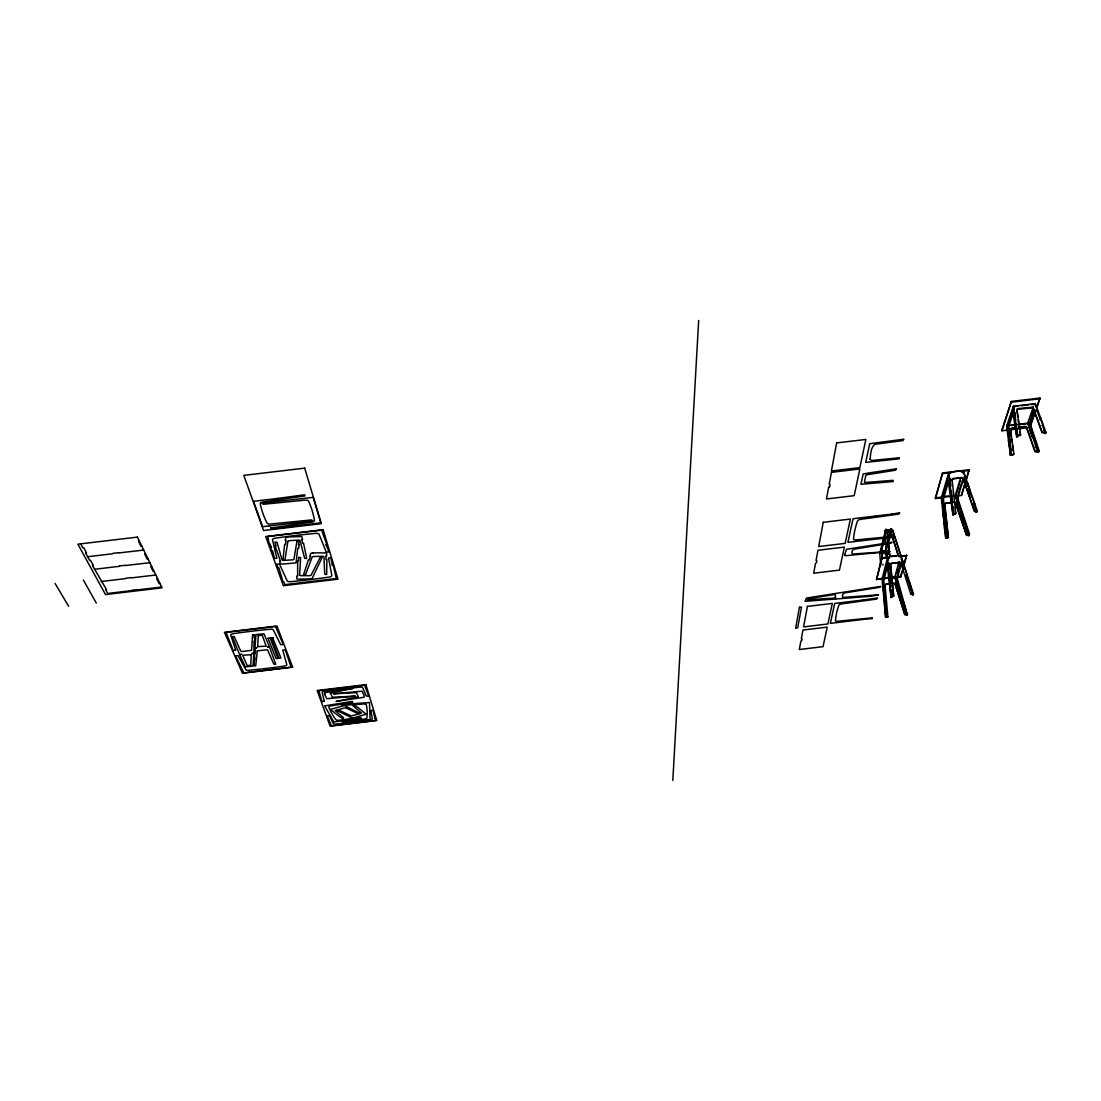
<?xml version="1.0" encoding="UTF-8"?>
<svg xmlns="http://www.w3.org/2000/svg" width="1101" height="1101" viewBox="0 0 1101 1101"><rect width="100%" height="100%" fill="white"/><g stroke="black" fill="none" stroke-linecap="round" stroke-linejoin="round"><path stroke-width="0.75" stroke-dasharray="5 3.75" d="M882.961 563.808L883.098 565.157M882.878 564.125L883.016 565.474"/><path stroke-width="1.5" d="M884.86 531.164L885.617 530.076M879.493 552.592L880.25 552.165M886.814 530.985L886.511 529.32L886.085 530.613M887.943 616.739L885.603 617.372L883.098 580.667A297.82 43.489 87.2 0 1 884.998 572.685L885.176 572.025A298.027 43.558 87.2 0 1 887.213 564.909L891.026 597.54M672.807 780.526L698.667 320.474M299.582 575.011L300.642 557.601L298.688 557.244L298.481 561.028L297.628 561.056L297.655 576.016L296.816 576.057L296.664 578.823L298.729 579.195L311.955 578.823L322.208 557.299L320.074 557.656L311.211 575.011A1.638 0.716 -4 0 1 309.422 575.672L301.013 575.672A1.638 0.716 -3.9 0 1 299.596 575.011M951.911 502.276L945.979 502.992A1.569 1.362 13.2 0 0 944.754 504.396L948.401 536.958L946.543 538.238L945.745 538.265L942.717 499.125A322.332 58.257 87.3 0 1 945.264 489.821L945.498 489.05A322.565 58.339 87.3 0 1 948.209 480.669L952.957 515.007L955.916 513.066M946.516 537.949L943.516 499.097A322.332 58.381 87.3 0 1 946.062 489.794L946.296 489.037A322.579 58.477 87.3 0 1 949.021 480.642L949.626 481.398M1010.401 429.541L1013.938 453.846L1013.25 454.947L1010.374 455.222L1007.952 426.816A146.268 30.484 88.5 0 1 1010.168 419.453L1010.47 418.573A146.392 30.539 88.5 0 1 1012.851 412.283L1016.732 436.863M1010.966 453.075L1011.241 455.195L1008.819 426.789A146.282 30.553 88.5 0 1 1011.035 419.426L1011.324 418.545A146.392 30.608 88.5 0 1 1013.113 413.728M885.81 616.574L886.566 615.927L883.828 580.654A297.82 43.613 87.2 0 1 885.741 572.658L885.92 571.997A298.027 43.668 87.2 0 1 887.695 565.721M946.034 537.329L946.846 537.205M1016.994 409.6L1017.737 416.687M1010.236 429.679L1010.512 428.702M287.898 541.458L285.008 559.501L282.971 559.969L284.608 544.472L285.476 544.458L286.109 540.495L285.242 540.508L285.723 537.522L287.98 536.985L301.798 536.531L302.569 539.449L301.702 539.545L302.72 543.399L303.573 543.302L306.697 558.496L304.647 558.303L300.022 540.715A1.693 0.771 -3.8 0 0 298.33 540.109L289.535 540.66A1.693 0.771 -3.6 0 0 287.898 541.458M886.071 531.164L885.699 529.347L880.194 551.835M889.677 551.546L845.141 555.744L845.334 554.835L844.55 554.932L846.531 549.275L892.099 542.201L891.149 543.151L854.472 549.096C852.229 548.986 850.481 554.326 853.371 553.996L889.663 551.436M795.693 627.955L799.422 607.257M891.039 530.572L890.709 528.728M886.443 530.297L891.769 530.09M805.175 601.105L806.427 598.049L880.786 586.379L879.823 587.26L844.825 592.875C842.705 592.723 841.081 597.747 843.806 597.361L878.529 594.801L871.001 596.247L835.934 598.999L836.113 598.173L835.191 599.054L805.285 601.284M828.626 487.371L826.452 498.973L854.183 495.67L859.867 468.957L831.448 472.343L829.204 484.275M829.645 486.835L830.058 484.591M800.895 641.002L799.298 649.521L823.053 646.659L827.236 627.116L802.959 630.033L801.322 638.745M815.552 563.203L813.667 573.222L839.43 570.125L844.371 547.101L817.988 550.252L816.047 560.533M801.748 640.603L802.065 638.965M816.488 562.735L816.859 560.794M948.401 537.082L948.126 537.838M891.796 595.627L891.934 597.003L893.682 595.93M840.283 602.756L862.633 600.073M853.881 541.637L861.78 540.687M886.814 546.481L885.507 552.138L886.401 551.381M875.391 516.052L891.617 514.112M887.833 545.16L890.805 533.902M883.112 542.215L880.649 552.73L885.548 535.636M880.318 551.821L880.649 552.73M880.456 552.468L881.172 552.385M885.837 531.04L886.58 530.957M884.722 536.036L881.006 552.22M885.066 534.687L885.741 531.976M881.13 552.138L881.117 551.422L885.245 550.927L885.507 552.138M865.083 619.189L872.212 618.624L872.419 617.826L837.778 621.239A2.697 1.046 -10.6 0 1 835.466 620.524A289.549 108.187 -13.5 0 1 836.526 613.34L836.664 612.707A289.756 108.325 -13.5 0 1 838.852 605.261A2.739 1.087 -10.7 0 1 841.659 603.885L876.657 599.082L877.58 597.967L862.661 600.073M891.645 514.112L899.765 512.777L898.733 514.098L860.597 519.355A2.986 1.28 -11.5 0 0 857.514 520.952A318.285 127.606 -14.8 0 0 854.968 529.774L854.803 530.517A318.024 127.427 -14.8 0 0 853.509 539.036A2.945 1.239 -11.3 0 0 856 539.917L893.64 536.311L893.393 537.247L861.808 540.687M883.277 541.541L885.782 532.333M882.465 579.14L876.492 579.181L881.915 557.877L889.319 556.982L889.374 557.973M876.63 579.842L881.915 557.877M886.704 544.211L885.218 552.124M887.888 539.559L889.952 531.48M890.296 530.118L890.654 528.728M885.245 550.927L881.034 551.739M890.737 529.457L888.012 530.104M886.071 549.399L886.745 546.77M888.012 541.637L888.466 540.054M888.617 539.462L889.993 534.095M890.792 530.448L891.521 530.365M891.012 530.104L891.397 528.631L891.741 530.613M890.874 531.219L888.19 540.963M891.48 529.375L891.48 530.118M886.016 551.807L885.479 551.862M881.997 579.195L887.53 557.877L891.039 597.54L892.016 596.687L891.232 589.696M883.456 576.429L882.08 578.906L885.603 617.372M884.103 573.951L884.75 571.474M885.066 570.235L885.892 567.07M886.222 565.818L886.869 563.299M887.53 560.753L887.874 559.487M883.745 578.314L883.883 578.961M889.415 569.602L888.576 569.96L889.415 569.63L888.768 562.9C886.718 563.478 890.007 562.405 888.796 564.345M884.447 597.403C882.796 596.646 885.933 597.568 884.653 599.605M889.223 576.745L890.062 576.374L890.681 584.039M885.08 604.036L884.612 604.05M899.035 556.143L906.673 555.592L900.714 576.938L893.42 577.571M893.475 577.819L893.42 576.841L895.154 576.938M899.173 556.803L899.118 555.812M885.713 610.738L884.97 610.752L885.768 611.289M891.37 589.943L890.613 589.985M904.967 614.386L906.742 614.606L894.741 577.447L898.994 561.84M899.957 556.033L900.976 555.592L892.594 529.911L891.645 529.347M895.361 577.585L895.787 576.071M896.462 573.607L896.792 572.369M897.136 571.13L897.81 568.639M898.333 566.726L899.022 564.207M901.1 556.569L913.513 594.045L912.275 594.595M886.553 616.56L886.305 617.083M902.063 561.304L902.792 561.152L902.063 561.304L904.293 568.722M896.916 582.429L896.186 579.594M900.714 576.938L901.953 571.364M903.329 566.423L906.522 554.918M898.471 588.966L899.09 588.54L902.655 601.903M899.077 588.526L899.256 589.654M904.829 568.02L904.114 568.171L905.366 569.657M906.247 574.75L906.701 574.653M944.314 516.796L943.419 517.14L944.328 516.741L943.529 516.782L942.759 509.735L943.433 510.066M902.476 601.944L903.274 601.49L905.283 608.013M909.123 581.177L908.394 581.342L909.123 581.177L911.105 587.824M945.773 531.219L945.167 531.232M941.809 497.79L935.52 498.547L935.368 497.845L942.607 472.907L969.169 469.742L965.894 481.385M935.52 498.547L942.607 472.907M904.568 608.454L905.38 608.013M910.555 587.948L911.284 587.81M901.224 563.106L901.045 563.313A299.362 70.973 75.7 0 0 898.788 570.456L898.609 571.116A299.155 70.863 75.7 0 0 896.696 579.112L906.66 614.909L904.802 614.578L895.223 584.204A1.445 1.28 13.4 0 0 893.585 583.2L892.663 583.31M912.55 595.022L913.513 594.045M905.972 612.789L907.375 614.757L897.411 578.961A299.155 70.973 75.7 0 1 899.324 570.965L899.503 570.304A299.362 71.083 75.7 0 1 901.458 564.001M942.621 496.056L943.048 494.61M943.474 493.179L943.915 491.734M944.768 488.83L945.208 487.371M945.869 485.142L946.296 483.669M946.736 482.21L947.617 479.252M948.057 477.765L948.498 476.279M950.493 472.343L950.645 473.045L950.493 472.343L961.173 470.691L961.737 471.723M941.878 503.116L941.919 497.418M949.365 478.618L950.094 478.219L950.81 486.023M943.02 506.267L942.773 502.703L941.988 502.73M949.984 478.605L949.282 478.261M950.08 485.348C951.209 484.371 949.021 490.289 950.975 492.89M950.769 492.918L951.581 492.876M953.37 478.508A1.61 1.376 12.8 0 0 952.117 479.953L955.806 513.438L955.076 514.263L954.003 514.401L953.315 506.873L952.393 507.272L951.347 490.785M944.19 524.172C945.511 522.356 943.474 528.246 945.085 530.888L945.883 530.875M952.503 499.648L951.691 499.703M953.507 495.684L952.324 495.464M953.659 496.372L953.617 495.312M953.893 502.042A1.569 1.362 13.4 0 1 955.668 503.102L966.499 534.783L968.577 535.265L955.049 495.945L960.691 477.696M952.393 507.286L953.315 506.887M955.696 496.124L956.26 494.349M956.7 492.918L957.154 491.473M957.595 490.028L958.489 487.124M958.943 485.665L959.522 483.807M960.086 481.963L960.54 480.49M962.838 473.058L963.416 471.159L977.344 511.181L975.954 511.979M957.086 502.538L956.686 501.395L957.567 500.886M964.325 476.884L964.999 476.747M952.998 515.02L948.677 472.907L941.3 497.845L945.745 538.265M964.751 483.807L961.476 495.436L958.352 495.808M966.224 479.128L969.169 469.742M961.476 495.436L964.916 484.509M959.219 508.167L959.893 507.657L962.136 514.883M964.448 476.513L966.637 483.532M959.508 508.098L959.15 507.836M969.444 490.716L970.05 490.234L969.155 490.771L969.94 490.633L967.628 483.256L966.843 483.422M962.756 519.039L961.379 515.048L962.26 514.539M1016.842 410.04L1017.228 409.063M963.925 521.86L964.614 521.379L966.871 528.618M971.701 497.363L972.472 497.198L971.701 497.363L969.279 490.399M966.995 528.274L966.1 528.783L968.453 535.609L969.224 535.458L969.417 533.724L958.572 500.872A2.849 0.757 78 0 1 958.145 497.28A323.749 90.75 75.6 0 1 960.705 487.977L960.953 487.22A323.997 90.888 75.6 0 1 963.526 479.788M974.922 504.23L973.807 504.175M1036.757 408.333L1039.963 398.025L1011.365 401.425L1001.855 430.023L1002.034 430.766L1008.75 429.954M1002.034 430.766L1011.365 401.425M963.857 479.018A2.904 0.771 78.1 0 0 963.141 478.963A323.997 90.764 75.6 0 0 960.182 487.371L959.934 488.142A323.749 90.612 75.6 0 0 957.388 497.432A2.849 0.757 78 0 0 957.815 501.024L968.646 533.889L968.453 535.609L966.389 535.141L955.558 503.46A1.569 1.362 13.4 0 0 954.044 502.386M976.229 512.323L974.137 504.382M1044.409 433.202L1045.537 433.45L1045.95 432.335L1035.298 403.64L1013.319 406.255L1006.658 426.101L1010.374 455.222M1008.103 424.325L1006.809 425.674C1005.901 427.807 1009.011 434.51 1007.676 432.473M1008.833 422.151L1009.204 421.064M1009.934 418.875L1010.305 417.774M1010.677 416.673L1011.337 414.692M1011.709 413.577L1012.452 411.361M1012.837 410.26L1013.581 408.031M1013.993 406.82L1013.168 406.696L1014.062 413.577L1015.081 413.109L1014.062 413.577M1008.626 439.918L1009.479 439.891L1008.626 439.918C1007.773 442.024 1010.897 449.497 1009.576 447.378M1016.237 428.661L1015.081 413.109M1016.017 428.674L1017.049 428.206L1017.627 436.849L1016.76 436.877L1013.319 406.255M1033.44 406.737L1027.605 423.279L1028.912 424.449M1034.224 404.494L1035.367 404.686M1028.265 423.527L1028.885 421.779M1029.655 419.605L1030.041 418.504M1030.811 416.316L1031.21 415.215M1031.83 413.453L1032.298 412.118M1032.697 411.017L1033.481 408.801M1035.064 404.328L1030.591 404.618M1034.293 413.962L1029.752 426.706L1030.701 430.133M1036.564 407.59L1039.963 398.025M1029.944 427.436L1035.614 411.513M1036.798 410.948L1037.624 410.769M1032.738 437.496L1033.729 437.551M1039.674 417.843L1040.5 417.664L1039.674 417.843L1036.949 410.508M1035.435 445.41L1036.179 444.212L1034.183 438.762M1042.661 425.536L1043.239 425.027L1042.124 425.316M1034.734 409.751A146.405 46.283 77.4 0 0 1032.077 416.082L1031.761 416.962A146.282 46.214 77.4 0 0 1029.559 424.325L1038.147 450.281L1037.858 452.016L1035.009 451.74L1026.435 427.477L1025.114 426.734L1018.852 427.463M1044.698 433.629L1045.11 432.5L1042.399 425.192M1037.637 451.438L1038.683 451.85L1039 450.226L1030.371 424.16A146.282 46.27 77.4 0 1 1032.587 416.797L1032.903 415.917A146.392 46.352 77.4 0 1 1035.201 410.315M887.888 616.863L885.08 585.415A1.445 1.28 13.2 0 1 886.25 584.08L889.911 583.64M879.52 552.33L880.236 551.532M1016.939 409.751L1018.177 408.526L1032.972 407.205L1042.207 432.225L1045.95 432.335M879.658 552.096L880.704 565.515M343.484 717.852L342.301 718.279L338.833 716.173L330.424 709.457L344.379 705.48L359.724 713.338L357.894 713.572L345.453 707.723L335.103 710.585L343.484 717.659M353.27 705.837L354.494 705.369L357.963 707.53L366.11 714.246L352.279 718.169L336.92 710.393L338.764 710.145L351.233 715.967L361.527 713.145L353.311 706.03M1010.512 428.867L1015.397 427.862M799.491 607.174L801.473 607.119L797.73 627.708L795.83 628.052M1017.283 409.283L1033.082 407.838L1042.041 432.652L1044.959 432.941L1044.615 432.032M268.121 638.25L270.158 638.043M271.121 637.892L273.282 637.864L272.594 637.947L281.003 658.081L279.076 658.26L271.066 638.016M947.989 537.673L946.654 537.88L944.933 522.314M828.75 487.22L829.521 486.972M113.073 553.294L118.578 552.702M112.784 553.734L87.695 556.734M119.596 565.9L125.032 565.308M119.307 566.327L94.535 569.3M125.954 578.19L131.294 577.598M125.693 578.589L101.209 581.534M132.161 590.164L137.432 589.585M131.872 590.576L107.719 593.48L105.765 589.916L106.604 589.819L92.484 565.542L93.351 565.446L90.626 560.45L89.773 560.547L85.589 552.895L86.47 552.785L83.676 547.665L82.795 547.775L80.662 543.853M887.654 616.849L886.415 617.042L883.098 581.892M896.379 582.525L897.769 587.397M906.894 614.11L907.609 613.959M977.344 511.181L974.44 510.85L963.292 478.618A1.61 1.376 13.1 0 0 961.462 477.531L953.37 478.508M968.77 534.687L969.527 534.522M894.741 577.447L895.663 577.956M1038.271 450.928L1039.083 450.763M962.535 471.723L963.774 472.907M966.733 483.807L967.504 483.642M955.049 495.945L956.191 496.895M1030.853 429.72L1030.082 430.271M883.608 578.025L888.631 577.419M876.492 579.181L882.3 578.479M896.228 576.814L900.577 576.291M883.497 578.713L888.755 578.08M893.558 577.502L895.443 577.268M889.828 583.957L886.167 584.397A1.445 1.28 13.2 0 0 885.011 585.732M892.581 583.626L893.503 583.516A1.445 1.28 13.4 0 1 895.141 584.521L904.747 614.454M840.269 602.77L834.696 603.431L830.374 623.372L865.056 619.202M912.784 594.196L910.844 593.742M1011.544 402.168L1040.156 398.768M1013.168 406.696L1017.916 406.131M1021.329 405.719L1028.403 404.879M260.194 500.501L253.505 501.285L262.616 526.691L269.126 525.92M278.071 498.381L260.208 500.501M1006.809 425.674L1007.732 425.564M1009.135 425.399L1016.223 424.559M1017.613 424.394L1028.417 423.101M1011.324 425.536L1016.072 424.972M1020.255 424.477L1026.875 423.692M1015.549 427.449L1010.649 428.454L1011.145 435.968M1018.989 427.037L1025.265 426.321L1026.586 427.05L1035.16 451.327L1038.009 451.603L1027.673 423.472M1018.191 428.083L1021.356 427.711M1010.443 429.762L1028.251 427.642M139.318 541.045L138.451 541.141L140.956 546.302L141.823 546.206M143.708 550.073L118.894 552.936M145.566 553.913L144.699 554.009L147.149 559.033L148.002 558.936M271.314 547.142L270.461 547.252L271.809 551.009L272.663 550.913L274.479 558.482L276.874 558.138L272.511 539.917A3.152 1.431 -3.4 0 1 274.961 538.238A286.673 115.743 -4.6 0 1 315.808 533.366A3.138 1.431 -4 0 1 319.125 534.37L326.199 551.973L329.061 551.973L325.951 544.568M149.832 562.707L125.308 565.542M325.951 544.568L326.804 544.458L321.602 530.145L267.543 536.586L268.575 539.476L267.722 539.586L271.314 547.142M151.649 566.451L150.796 566.547L153.19 571.447L154.03 571.35M942.759 473.609L950.769 472.659M961.338 471.407L969.334 470.444M948.828 473.265L949.172 478.618M155.819 575.025L131.68 577.846M157.594 578.672L156.755 578.768L159.067 583.558L159.906 583.447M332.282 565.047L333.121 564.951L336.342 578.493L284.856 584.645L283.92 582.016L283.095 582.099L278.787 567.634L277.947 567.717L276.654 564.111L279.516 564.097L287.113 580.791A3.014 1.321 -3.8 0 0 290.32 581.686A365.876 186.33 -2.6 0 0 329.419 577.02A3.014 1.321 -4.3 0 0 331.828 575.451L328.552 557.973L330.919 557.629L332.282 565.033M161.654 587.039L137.818 589.833M944.575 496.4L948.456 495.932M935.368 497.845L941.616 497.101M942.938 497.308L955.806 495.767M953.906 496.345L955.186 496.193M951.801 502.648L945.869 503.35A1.569 1.362 13.2 0 0 944.644 504.767L947.3 528.439M875.364 516.066L853.041 518.736L847.921 542.339L853.853 541.637M882.052 558.537L889.47 557.643M899.256 556.473L906.673 555.592M887.929 558.152L888.204 558.207M891.562 529.691L892.512 530.242L900.879 555.909M1017.145 435.762L1020.627 434.785L1016.966 409.889M1010.759 454.135L1011.613 454.107M941.41 497.514L942.195 497.487M941.878 503.088L942.662 503.088M953.301 514.043L954.127 514.029M890.062 576.401L889.415 576.718M890.723 583.145L889.883 583.489L890.626 583.475M891.26 596.714L893.682 595.792L890.613 564.538A1.486 1.307 12.8 0 1 891.796 563.161L899.297 562.281A1.486 1.307 13.1 0 1 900.976 563.285L910.747 594.058L912.701 594.512L910.651 587.631M884.42 603.761L885.163 603.733M951.581 500.047L952.393 500.033M976.986 512.158L975.844 509.378M913.238 594.87L912.247 592.214M1045.537 433.45L1044.147 430.188M886.842 551.023L888.08 554.505M55.05 583.406L68.661 606.321M83.359 580.021L96.296 603.031M268.066 638.374L276.062 658.549L278.044 658.453L270.227 638.112M1035.477 404.989L1037.403 410.164M1040.349 418.105L1041.945 422.385M1042.055 422.688L1043.074 425.454M1039.853 419.192L1040.197 420.114M1031.142 431.344L1031.472 432.239M1034.376 440.125L1034.706 441.019M1035.477 443.111L1035.917 444.336M1036.591 446.153L1037.142 447.667M1038.353 450.956L1038.683 451.85M1029.986 430.615L1030.99 433.326M1031.1 433.615L1032.532 437.537M1035.546 445.712L1037.431 450.846M901.939 564.097L902.242 564.937M964.545 480.545L965.068 482.004M269.153 525.92L312.753 521.145L311.597 519.933L270.516 524.007A3.207 1.473 -3.3 0 1 267.02 523.03A333.837 159.48 -8.2 0 1 260.235 503.776A3.262 1.528 -3.1 0 1 262.822 502.001L304.991 495.877L304.647 494.789L278.085 498.368M963.898 473.265L964.903 476.141M972.761 498.753L973.683 501.382M973.876 501.96L974.798 504.588M967.242 485.266L967.545 486.133M968.343 488.459L968.646 489.326M969.362 491.363L969.857 492.808M976.037 510.575L976.436 511.717L974.371 511.359L963.182 478.99A1.61 1.376 13.1 0 0 961.352 477.917L953.26 478.894A1.596 1.376 12.9 0 0 952.007 480.325M956.975 499.166L957.361 500.294M958.42 504.065L958.71 504.919M959.494 507.176L959.783 508.029M960.664 510.603L960.967 511.456M961.751 513.74L962.04 514.594M962.825 516.878L963.224 518.02M963.912 520.016L964.393 521.434M964.999 523.168L965.481 524.599M966.183 526.608L966.664 528.04M967.27 529.774L967.751 531.205M968.357 532.925L969.224 535.458M957.278 503.102L958.242 505.937M958.434 506.501L959.026 508.208M962.852 519.328L963.733 521.902M906.646 575.672L907.389 577.874M907.761 578.975L908.504 581.177M908.875 582.278L909.632 584.48M910.004 585.581L910.747 587.796M911.119 588.897L911.876 591.113M901.155 556.721L902.159 559.845M902.256 560.106L902.696 561.469M905.545 570.208L906.44 572.947M906.701 573.772L906.976 574.598M901.141 559.088L901.444 559.996M906.343 574.419L908.586 581.892M908.848 582.718L909.302 584.094M910.018 586.296L910.376 587.397M896.737 581.879L897.095 582.966M897.865 585.36L898.127 586.172M900.04 592.077L900.646 593.962M901.182 595.6L901.691 597.21M902.311 599.095L902.834 600.706M903.357 602.33L903.88 603.954M904.499 605.853L904.926 607.215M905.545 609.128L906.329 611.55M906.687 612.638L907.375 614.757M897.852 587.659L898.292 589.007M904.843 609.28L905.628 611.702M886.773 558.179L885.617 553.913A1.431 1.266 12.2 0 0 883.979 552.936L883.14 553.046A1.431 1.266 12.2 0 0 881.984 554.354L882.396 558.4M961.049 471.077L961.214 471.779M886.525 529.966L886.773 531.205L885.755 530.641M886.016 551.078L886.222 552.055M881.117 551.422L881.364 552.633M1018.191 419.742L1019.554 428.922M1020.008 431.991L1020.393 435.514L1017.792 435.542M1011.585 438.982L1012.025 442.01M1012.466 445.024L1013.347 451.08M1014.172 407.7L1014.365 409.159M1016.319 424.229L1016.65 426.748M1007.69 425.853L1008.654 433.367M1008.929 435.542L1009.755 442.065M1009.92 443.304L1010.869 450.791M1011.145 452.965L1011.379 454.782L1013.787 454.121M1008.709 435.335L1009.053 438.129M950.314 487L950.603 489.381M951.47 496.537L951.759 498.932M952.489 500.941L952.695 502.744M947.438 529.691L948.291 537.302M942.649 501.533L943.612 510.286M943.736 511.456L944.837 521.434M944.796 522.369L944.988 524.145M945.897 532.402L946.323 536.228M888.92 548.394L887.323 533.283A1.459 1.28 11.8 0 1 888.507 531.948L889.36 531.852A1.459 1.28 11.9 0 1 891.026 532.843L897.824 554.326A1.473 1.294 12.7 0 1 896.696 555.909L891.37 556.542A1.473 1.294 12.5 0 1 889.636 555.303L889.058 549.771M888.617 567.524L888.865 569.891M890.97 590.246L891.315 593.645M882.328 558.716L881.901 554.67A1.431 1.266 12.2 0 1 883.057 553.363L883.897 553.266A1.431 1.266 12.2 0 1 885.534 554.243M893.599 596.109L890.53 564.854A1.486 1.307 12.8 0 1 891.714 563.492L899.2 562.597A1.486 1.307 13.1 0 1 900.879 563.616M889.03 566.864L889.113 567.703M889.622 573.043L889.842 575.286M890.09 577.832L890.172 578.672M890.2 578.961L890.282 579.8M890.792 585.168L891.012 587.425M884.943 530.833L887.392 557.533M883.195 584.122L883.566 587.989M282.833 650.319L286.797 664.66A2.766 1.115 -4 0 1 284.636 665.995A331.951 151.704 -2.5 0 1 248.743 670.303A2.78 1.101 -3.6 0 1 245.743 669.587L238.146 655.742L235.49 655.742L243.816 672.849L291.091 667.165L285.242 649.769L282.847 650.264M870.987 472.646L896.503 468.82L895.498 470.21L867.712 474.614A1.734 0.771 -11.9 0 0 865.799 475.549L864.478 481.963A1.734 0.771 -11.9 0 0 865.964 482.458L892.925 480.339L893.365 481.536L860.927 484.289L863.17 473.939L870.987 472.646M870.01 459.406L871.442 460.438A4.597 2.078 -12.2 0 0 872.735 460.411L899.338 457.741L899.063 458.842L865.689 462.406L869.749 443.703L903.907 439.216L902.875 440.62L876.368 444.116A4.528 2.064 -12.3 0 0 874.731 444.487C870.588 447.625 870.767 454.493 870.01 459.406M251.276 654.723L250.739 665.183L247.271 665.706L242.619 655.233L251.276 654.723M258.295 635.649L257.689 646.631L266.153 646.177L262.244 635.249L258.295 635.607M252.583 635.153L251.579 650.292L242.275 651.503L240.692 651.118L234.265 636.598L232.283 636.447L239.523 654.448L241.559 654.283L239.66 654.751L245.385 666.889L253.024 666.077L253.904 653.595L251.895 653.443L253.932 653.278L253.987 641.209L254.785 641.181L255.019 637.906L254.221 637.933L254.455 634.671L252.611 635.071M254.042 659.843L254.331 666.009L255.707 665.871L257.304 650.856L267.488 649.755L273.819 664.123L275.732 664.288L269.415 646.755L267.378 646.92L269.291 646.438L263.965 633.804L255.982 634.575L254.978 647.581L256.987 647.746L254.95 647.911L254.758 650.319L255.542 650.292L255.294 653.485L254.524 653.512L254.813 659.802L254.042 659.843M807.515 599.728L833.278 598.173C835.549 598.559 836.732 593.714 834.035 594.623L808.918 598.6L807.515 599.728M330.383 693.08L332.433 697.263L355.348 696.121L326.846 698.736L324.382 693.947L325.112 693.864L324.671 692.625L352.87 688.4L330.383 693.08M235.642 650.058L233.233 650.608L226.063 632.428L275.525 626.497L283.26 644.594L280.631 644.635L273.406 630.033A2.876 1.197 -3.7 0 0 270.323 629.249A265.479 98.457 -4.3 0 0 232.93 633.722A2.89 1.197 -3.3 0 0 230.756 635.153L235.642 650.03M313.152 552.853L310.867 553.294L309.766 556.184L310.606 556.198L309.161 560.037L308.321 560.024L303.449 575.066L305.527 574.667L312.134 557.202A1.665 0.743 -4 0 1 313.881 556.487L322.469 556.294A1.665 0.743 -4.2 0 1 323.983 556.927L324.726 574.185L326.68 574.488L326.873 559.583L326.02 559.638L325.855 555.854L326.708 555.799L326.584 552.936L313.152 552.853M358.334 696.795L336.053 701.447L363.936 697.277L364.28 695.97L362.05 691.18L333.41 693.809L356.407 692.667L358.334 696.795M296.995 541.086L293.967 559.088A1.665 0.743 -3.7 0 1 292.357 559.859L283.728 560.395A1.665 0.743 -3.6 0 1 282.049 559.831L277.025 542.284L274.906 542.05L276.021 545.862L275.154 545.945L280.397 560.973L279.558 561.056L280.37 563.85L282.613 564.084L296.059 562.859L297.724 548.408L298.577 548.394L299.266 544.458L298.412 544.472L299.087 540.563L297.009 541.059M836.65 442.919L831.406 471.008L859.867 467.622L865.854 439.45L836.65 442.919M807.418 606.403L803.551 626.896L827.911 623.964L832.315 603.417L807.418 606.403M823.259 522.301L818.69 546.55L845.169 543.385L850.371 519.053L823.259 522.301M882.548 583.833L883.277 583.819L882.548 583.833M883.167 590.439L883.897 590.411L883.167 590.439M896.297 582.264L896.998 582.099L896.297 582.264M324.272 701.199L322.194 692.708A2.739 1.06 -4.6 0 1 324.382 691.442A252.969 88.218 -5.3 0 1 359.944 687.162A2.725 1.06 -5 0 1 362.78 687.822L366.289 696.107L368.711 696.038L364.665 685.29L318.836 690.809L322.001 701.667L324.217 701.268M270.763 528.053L271.094 529.113L320.831 522.796L313.207 497.377L261.955 503.033L263.208 504.299L305.073 500.157A3.248 1.528 -3.7 0 1 308.583 501.189A347.379 154.346 0.7 0 1 314.459 520.429A3.179 1.473 -3.9 0 1 311.858 522.122L270.763 528.053M352.609 702.135L330.754 705.961A2.684 1.032 -4.7 0 0 328.827 707.227A278.071 107.967 -7.8 0 0 335.97 719.751A2.642 0.991 -4.8 0 0 338.86 720.26L360.165 717.425L361.224 718.155L333.864 721.981L324.616 705.879L352.237 701.447L352.609 702.135M370.817 710.599L372.331 718.747A2.629 0.991 -5.1 0 1 370.17 719.93A312.147 133.427 -4.2 0 1 335.97 724.059A2.642 0.991 -4.8 0 1 333.218 723.467L329.488 715.678L327.08 715.733L331.47 725.807L375.441 720.494L373.019 710.186L370.831 710.572M342.411 721.389L342.425 722.105L370.101 719.559L369.482 702.534L341.214 704.557L341.916 705.411L363.825 703.979A2.684 1.018 -5 0 1 366.33 704.723A286.7 106.398 -2.1 0 1 366.867 717.948A2.642 0.991 -5.1 0 1 364.472 719.077L342.411 721.389M292.66 667.192L242.454 673.234L224.411 632.304L276.957 626.001L292.66 667.192M365.876 684.616L317.157 690.492L330.107 726.165L376.803 720.536L365.876 684.616M304.688 468.145L243.789 475.371L263.566 530.517L321.341 523.649L304.688 468.145M137.419 537.109L77.882 544.183L105.503 594.581L162.04 587.824L137.419 537.109M323.144 529.677L265.713 536.504L283.356 585.718L337.993 579.181L323.144 529.677M889.443 531.508L888.59 531.618A1.459 1.28 11.8 0 0 887.406 532.953L889.732 554.973A1.473 1.294 12.5 0 0 891.452 556.211L896.778 555.578A1.473 1.294 12.7 0 0 897.921 553.996L891.108 532.499A1.459 1.28 11.9 0 0 889.443 531.508"/></g></svg>
